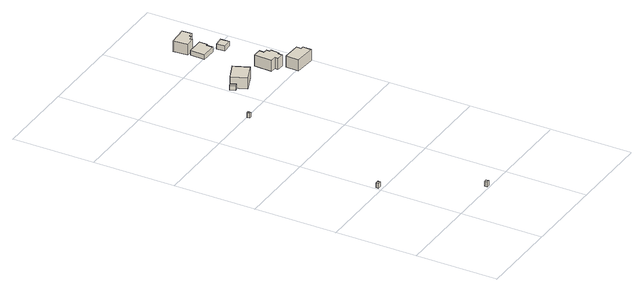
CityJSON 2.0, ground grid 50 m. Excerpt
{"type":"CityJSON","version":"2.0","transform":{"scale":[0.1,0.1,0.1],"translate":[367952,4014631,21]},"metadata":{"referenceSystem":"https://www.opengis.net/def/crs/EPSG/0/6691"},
"CityObjects":{
"building1":{"type":"Building","attributes":{"枝番":1,"利根川水系渡良瀬川洪水浸水想定区域（想定最大規模）.規模":"L2","利根川水系渡良瀬川洪水浸水想定区域（想定最大規模）.浸水ランク":"2","利根川水系渡良瀬川洪水浸水想定区域（想定最大規模）.浸水深":1.35,"利根川水系渡良瀬川洪水浸水想定区域（想定最大規模）.継続時間":6.7,"BuildingDetails.prefecture":"10","BuildingDetails.city":"10207"},"geometry":[{"type":"Solid","lod":"1","boundaries":[[[[0,1,2,3]],[[2,4,5,3]],[[1,6,4,2]],[[0,7,6,1]],[[3,5,7,0]],[[4,6,7,5]]]]}]},
"building2":{"type":"Building","attributes":{"枝番":1,"利根川水系渡良瀬川洪水浸水想定区域（想定最大規模）.規模":"L2","利根川水系渡良瀬川洪水浸水想定区域（想定最大規模）.浸水ランク":"2","利根川水系渡良瀬川洪水浸水想定区域（想定最大規模）.浸水深":2.35,"利根川水系渡良瀬川洪水浸水想定区域（想定最大規模）.継続時間":7.1,"BuildingDetails.prefecture":"10","BuildingDetails.city":"10207"},"geometry":[{"type":"Solid","lod":"1","boundaries":[[[[8,9,10,11]],[[10,12,13,11]],[[9,14,12,10]],[[8,15,14,9]],[[11,13,15,8]],[[12,14,15,13]]]]}]},
"building3":{"type":"Building","attributes":{"枝番":1,"利根川水系渡良瀬川洪水浸水想定区域（計画規模）.規模":"L1","利根川水系渡良瀬川洪水浸水想定区域（計画規模）.浸水ランク":"1","利根川水系渡良瀬川洪水浸水想定区域（計画規模）.浸水深":0.44,"利根川水系渡良瀬川洪水浸水想定区域（想定最大規模）.規模":"L2","利根川水系渡良瀬川洪水浸水想定区域（想定最大規模）.浸水ランク":"2","利根川水系渡良瀬川洪水浸水想定区域（想定最大規模）.浸水深":2.44,"利根川水系渡良瀬川洪水浸水想定区域（想定最大規模）.継続時間":6.2,"BuildingDetails.prefecture":"10","BuildingDetails.city":"10207"},"geometry":[{"type":"Solid","lod":"1","boundaries":[[[[16,17,18,19]],[[18,20,21,19]],[[17,22,20,18]],[[16,23,22,17]],[[19,21,23,16]],[[20,22,23,21]]]]}]},
"building4":{"type":"Building","attributes":{"枝番":1,"利根川水系渡良瀬川洪水浸水想定区域（計画規模）.規模":"L1","利根川水系渡良瀬川洪水浸水想定区域（計画規模）.浸水ランク":"1","利根川水系渡良瀬川洪水浸水想定区域（計画規模）.浸水深":0.03,"利根川水系渡良瀬川洪水浸水想定区域（想定最大規模）.規模":"L2","利根川水系渡良瀬川洪水浸水想定区域（想定最大規模）.浸水ランク":"2","利根川水系渡良瀬川洪水浸水想定区域（想定最大規模）.浸水深":2.02,"利根川水系渡良瀬川洪水浸水想定区域（想定最大規模）.継続時間":7.9,"BuildingDetails.prefecture":"10","BuildingDetails.city":"10207"},"geometry":[{"type":"Solid","lod":"1","boundaries":[[[[24,25,26,27]],[[26,28,29,27]],[[25,30,28,26]],[[24,31,30,25]],[[27,29,31,24]],[[28,30,31,29]]]]}]},
"building5":{"type":"Building","attributes":{"枝番":1,"利根川水系渡良瀬川洪水浸水想定区域（計画規模）.規模":"L1","利根川水系渡良瀬川洪水浸水想定区域（計画規模）.浸水ランク":"1","利根川水系渡良瀬川洪水浸水想定区域（計画規模）.浸水深":0.02,"利根川水系渡良瀬川洪水浸水想定区域（想定最大規模）.規模":"L2","利根川水系渡良瀬川洪水浸水想定区域（想定最大規模）.浸水ランク":"2","利根川水系渡良瀬川洪水浸水想定区域（想定最大規模）.浸水深":1.83,"利根川水系渡良瀬川洪水浸水想定区域（想定最大規模）.継続時間":7.9,"利根川水系多々良川洪水浸水想定区域（想定最大規模）.規模":"L2","usage":"411","measuredHeight":8.4,"BuildingDetails.prefecture":"10","BuildingDetails.city":"10207","BuildingDetails.surveyYear":2016},"geometry":[{"type":"Solid","lod":"1","boundaries":[[[[32,33,34,35]],[[34,36,37,35]],[[33,38,36,34]],[[32,39,38,33]],[[35,37,39,32]],[[36,38,39,37]]]]}]},
"building6":{"type":"Building","attributes":{"枝番":1,"利根川水系渡良瀬川洪水浸水想定区域（計画規模）.規模":"L1","利根川水系渡良瀬川洪水浸水想定区域（計画規模）.浸水ランク":"1","利根川水系渡良瀬川洪水浸水想定区域（計画規模）.浸水深":0.22,"利根川水系渡良瀬川洪水浸水想定区域（想定最大規模）.規模":"L2","利根川水系渡良瀬川洪水浸水想定区域（想定最大規模）.浸水ランク":"2","利根川水系渡良瀬川洪水浸水想定区域（想定最大規模）.浸水深":2.22,"利根川水系渡良瀬川洪水浸水想定区域（想定最大規模）.継続時間":8.5,"利根川水系多々良川洪水浸水想定区域（想定最大規模）.規模":"L2","利根川水系多々良川洪水浸水想定区域（想定最大規模）.浸水ランク":"1","利根川水系多々良川洪水浸水想定区域（想定最大規模）.浸水深":0.02,"usage":"411","measuredHeight":7.8,"BuildingDetails.prefecture":"10","BuildingDetails.city":"10207","BuildingDetails.surveyYear":2016},"geometry":[{"type":"Solid","lod":"1","boundaries":[[[[40,41,42,43,44,45,46,47,48,49,50,51]],[[50,52,53,51]],[[49,54,52,50]],[[48,55,54,49]],[[47,56,55,48]],[[46,57,56,47]],[[45,58,57,46]],[[44,59,58,45]],[[43,60,59,44]],[[42,61,60,43]],[[41,62,61,42]],[[40,63,62,41]],[[51,53,63,40]],[[52,54,55,56,57,58,59,60,61,62,63,53]]]]}]},
"building7":{"type":"Building","attributes":{"枝番":1,"利根川水系渡良瀬川洪水浸水想定区域（計画規模）.規模":"L1","利根川水系渡良瀬川洪水浸水想定区域（計画規模）.浸水ランク":"1","利根川水系渡良瀬川洪水浸水想定区域（計画規模）.浸水深":0.23,"利根川水系渡良瀬川洪水浸水想定区域（計画規模）.継続時間":1.1,"利根川水系渡良瀬川洪水浸水想定区域（想定最大規模）.規模":"L2","利根川水系渡良瀬川洪水浸水想定区域（想定最大規模）.浸水ランク":"2","利根川水系渡良瀬川洪水浸水想定区域（想定最大規模）.浸水深":2.23,"利根川水系渡良瀬川洪水浸水想定区域（想定最大規模）.継続時間":10.4,"利根川水系多々良川洪水浸水想定区域（想定最大規模）.規模":"L2","利根川水系多々良川洪水浸水想定区域（想定最大規模）.浸水ランク":"1","利根川水系多々良川洪水浸水想定区域（想定最大規模）.浸水深":0.13,"usage":"411","measuredHeight":3.5,"BuildingDetails.prefecture":"10","BuildingDetails.city":"10207","BuildingDetails.surveyYear":2016},"geometry":[{"type":"Solid","lod":"1","boundaries":[[[[64,65,66,67,68,69]],[[68,70,71,69]],[[67,72,70,68]],[[66,73,72,67]],[[65,74,73,66]],[[64,75,74,65]],[[69,71,75,64]],[[70,72,73,74,75,71]]]]}]},
"building8":{"type":"Building","attributes":{"枝番":1,"利根川水系渡良瀬川洪水浸水想定区域（計画規模）.規模":"L1","利根川水系渡良瀬川洪水浸水想定区域（計画規模）.浸水ランク":"1","利根川水系渡良瀬川洪水浸水想定区域（計画規模）.浸水深":0.42,"利根川水系渡良瀬川洪水浸水想定区域（計画規模）.継続時間":2.3,"利根川水系渡良瀬川洪水浸水想定区域（想定最大規模）.規模":"L2","利根川水系渡良瀬川洪水浸水想定区域（想定最大規模）.浸水ランク":"2","利根川水系渡良瀬川洪水浸水想定区域（想定最大規模）.浸水深":2.42,"利根川水系渡良瀬川洪水浸水想定区域（想定最大規模）.継続時間":11.5,"利根川水系多々良川洪水浸水想定区域（想定最大規模）.規模":"L2","利根川水系多々良川洪水浸水想定区域（想定最大規模）.浸水ランク":"1","利根川水系多々良川洪水浸水想定区域（想定最大規模）.浸水深":0.03,"usage":"411","measuredHeight":8.1,"BuildingDetails.prefecture":"10","BuildingDetails.city":"10207","BuildingDetails.surveyYear":2016},"geometry":[{"type":"Solid","lod":"1","boundaries":[[[[76,77,78,79,80,81]],[[80,82,83,81]],[[79,84,82,80]],[[78,85,84,79]],[[77,86,85,78]],[[76,87,86,77]],[[81,83,87,76]],[[82,84,85,86,87,83]]]]}]},
"building9":{"type":"Building","attributes":{"枝番":1,"利根川水系渡良瀬川洪水浸水想定区域（計画規模）.規模":"L1","利根川水系渡良瀬川洪水浸水想定区域（計画規模）.浸水ランク":"1","利根川水系渡良瀬川洪水浸水想定区域（計画規模）.浸水深":0.23,"利根川水系渡良瀬川洪水浸水想定区域（計画規模）.継続時間":1.1,"利根川水系渡良瀬川洪水浸水想定区域（想定最大規模）.規模":"L2","利根川水系渡良瀬川洪水浸水想定区域（想定最大規模）.浸水ランク":"2","利根川水系渡良瀬川洪水浸水想定区域（想定最大規模）.浸水深":2.23,"利根川水系渡良瀬川洪水浸水想定区域（想定最大規模）.継続時間":10.4,"利根川水系多々良川洪水浸水想定区域（想定最大規模）.規模":"L2","利根川水系多々良川洪水浸水想定区域（想定最大規模）.浸水ランク":"1","利根川水系多々良川洪水浸水想定区域（想定最大規模）.浸水深":0.03,"usage":"411","measuredHeight":7.2,"BuildingDetails.prefecture":"10","BuildingDetails.city":"10207","BuildingDetails.surveyYear":2016},"geometry":[{"type":"Solid","lod":"1","boundaries":[[[[88,89,90,91,92,93,94,95]],[[94,96,97,95]],[[93,98,96,94]],[[92,99,98,93]],[[91,100,99,92]],[[90,101,100,91]],[[89,102,101,90]],[[88,103,102,89]],[[95,97,103,88]],[[96,98,99,100,101,102,103,97]]]]}]},
"building10":{"type":"Building","attributes":{"枝番":1,"利根川水系渡良瀬川洪水浸水想定区域（計画規模）.規模":"L1","利根川水系渡良瀬川洪水浸水想定区域（計画規模）.浸水ランク":"2","利根川水系渡良瀬川洪水浸水想定区域（計画規模）.浸水深":0.62,"利根川水系渡良瀬川洪水浸水想定区域（計画規模）.継続時間":1.1,"利根川水系渡良瀬川洪水浸水想定区域（想定最大規模）.規模":"L2","利根川水系渡良瀬川洪水浸水想定区域（想定最大規模）.浸水ランク":"2","利根川水系渡良瀬川洪水浸水想定区域（想定最大規模）.浸水深":2.6,"利根川水系渡良瀬川洪水浸水想定区域（想定最大規模）.継続時間":10.4,"利根川水系多々良川洪水浸水想定区域（想定最大規模）.規模":"L2","利根川水系多々良川洪水浸水想定区域（想定最大規模）.浸水ランク":"1","利根川水系多々良川洪水浸水想定区域（想定最大規模）.浸水深":0.32,"BuildingDetails.prefecture":"10","BuildingDetails.city":"10207"},"geometry":[{"type":"Solid","lod":"1","boundaries":[[[[104,105,106,107]],[[106,108,109,107]],[[105,110,108,106]],[[104,111,110,105]],[[107,109,111,104]],[[108,110,111,109]]]]}]}
},
"vertices":[
[2,515,10],[2,530,10],[23,530,10],[23,514,10],[23,530,40],[23,514,40],[2,530,40],[2,515,40],
[306,24,7],[324,25,7],[325,9,7],[307,8,7],[325,9,37],[307,8,37],[324,25,37],[306,24,37],
[310,1499,4],[322,1500,4],[323,1482,4],[310,1482,4],[323,1482,34],[310,1482,34],[322,1500,34],[310,1499,34],
[508,1718,6],[523,1724,6],[537,1692,6],[521,1686,6],[537,1692,36],[521,1686,36],[523,1724,36],[508,1718,36],
[528,1727,5],[634,1771,5],[672,1680,5],[566,1636,5],[672,1680,76],[566,1636,76],[634,1771,76],[528,1727,76],
[829,1596,1],[830,1615,1],[796,1617,1],[802,1726,1],[853,1724,1],[852,1694,1],[878,1693,1],[877,1672,1],[889,1671,1],[886,1620,1],[876,1620,1],[874,1593,1],[876,1620,70],[874,1593,70],[886,1620,70],[889,1671,70],[877,1672,70],[878,1693,70],[852,1694,70],[853,1724,70],[802,1726,70],[796,1617,70],[830,1615,70],[829,1596,70],
[724,1992,3],[726,2082,3],[828,2081,3],[827,2032,3],[816,2032,3],[815,1991,3],[816,2032,33],[815,1991,33],[827,2032,33],[828,2081,33],[726,2082,33],[724,1992,33],
[868,1490,1],[872,1571,1],[982,1565,1],[980,1535,1],[1000,1534,1],[997,1482,1],[1000,1534,72],[997,1482,72],[980,1535,72],[982,1565,72],[872,1571,72],[868,1490,72],
[716,2182,3],[829,2189,3],[832,2129,3],[802,2128,3],[803,2114,3],[778,2113,3],[779,2096,3],[721,2093,3],[779,2096,70],[721,2093,70],[778,2113,70],[803,2114,70],[802,2128,70],[832,2129,70],[829,2189,70],[716,2182,70],
[855,1991,1],[911,1996,1],[915,1945,1],[859,1940,1],[915,1945,31],[859,1940,31],[911,1996,31],[855,1991,31]
]}
